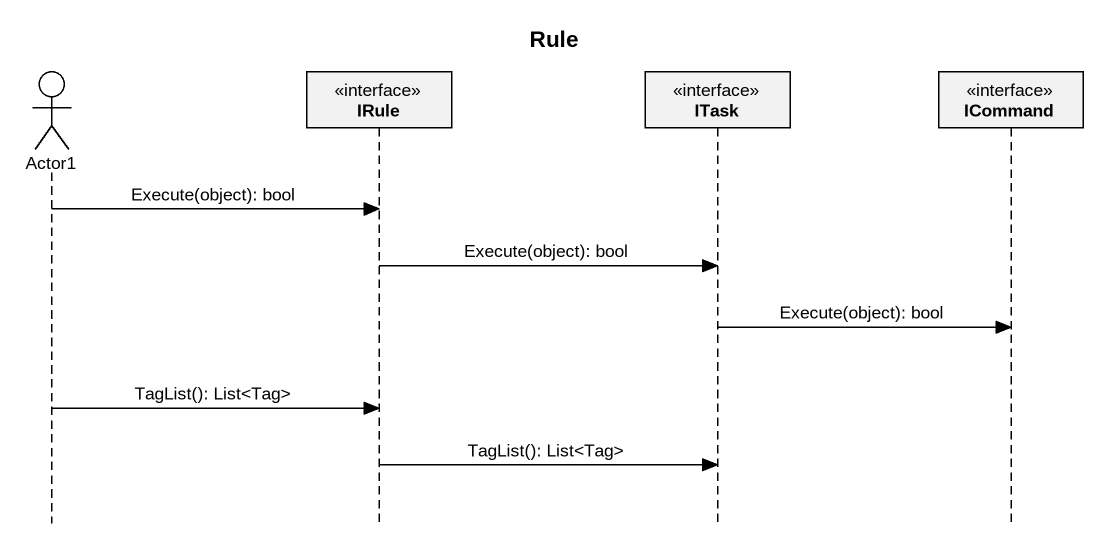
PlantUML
@startuml
title Rule
hide footbox
actor Actor1
participant IRule <<interface>>
participant ITask <<interface>>
participant ICommand <<interface>>

Actor1 -> IRule : Execute(object): bool
IRule -> ITask : Execute(object): bool
ITask -> ICommand : Execute(object): bool
Actor1 -> IRule : TagList(): List<Tag>
IRule -> ITask : TagList(): List<Tag>
@enduml
